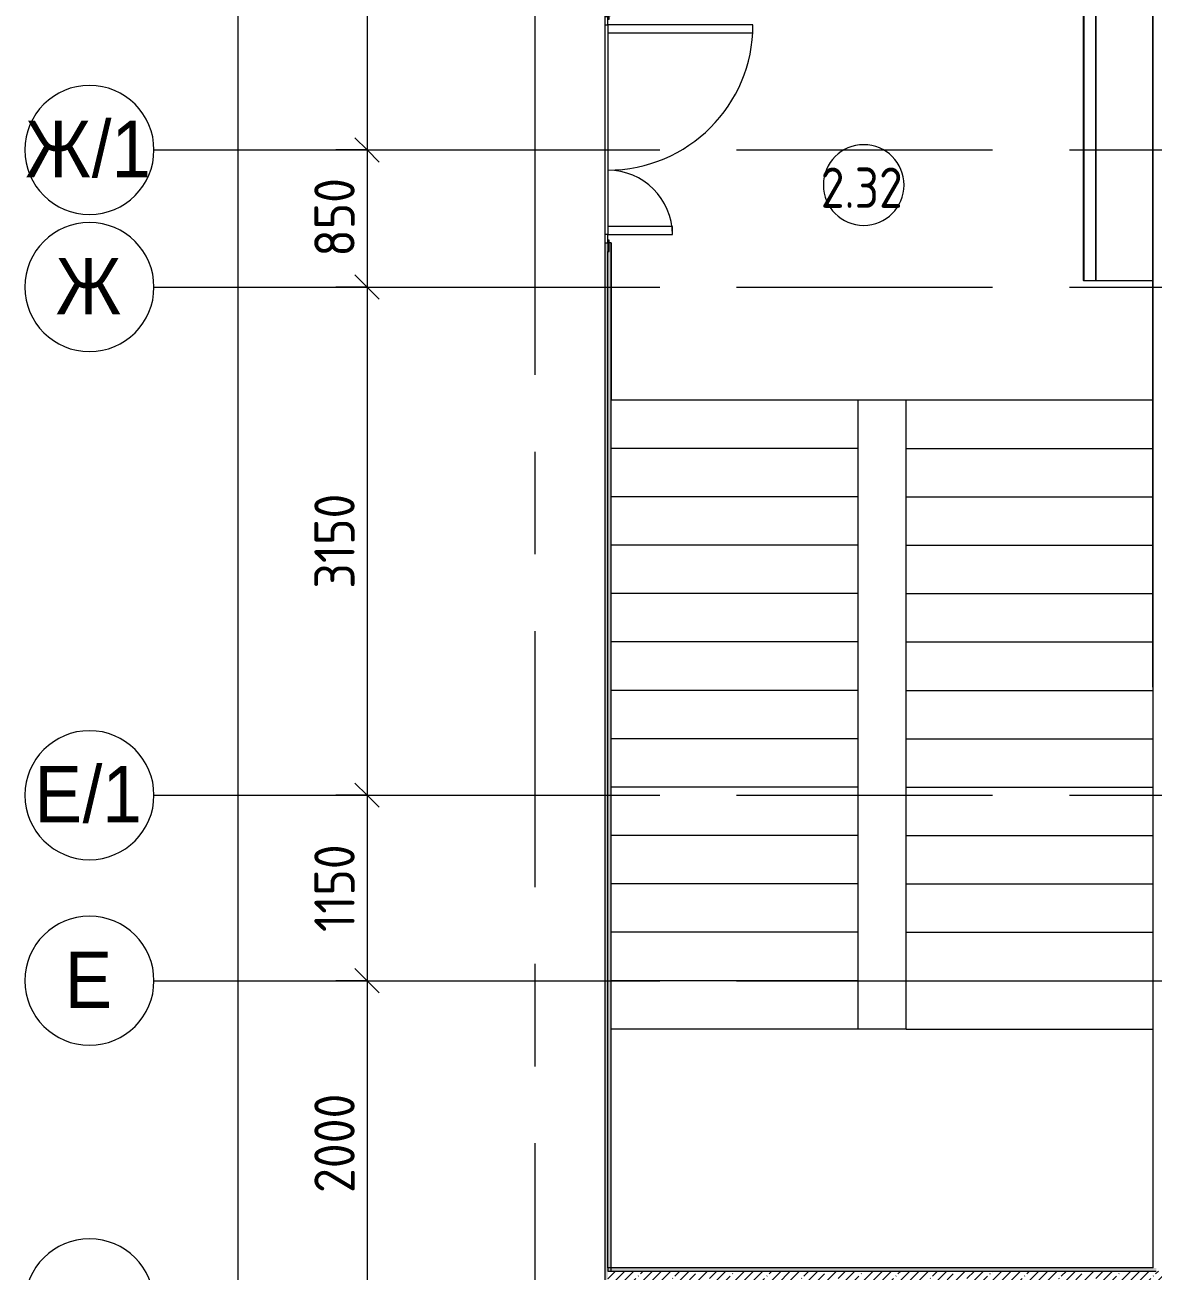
# Model space of a CAD drawing. Header units: millimetres. Extents: x 35147 to 231677, y -8553 to 29000.
# Drawn here: x 35147 to 42140, y 15200 to 22925 of the extents above; entities that cross this region are included whole.
import ezdxf

# ---------------------------------------------------------------- set-up
doc = ezdxf.new("R2010")
doc.units = ezdxf.units.MM
doc.linetypes.add('Осевая', pattern=[3175, 635, -476.25, 1587.5, -476.25])
for name, color, linetype, lineweight in [('A-ANNO-DIMS', 7, 'Continuous', 9), ('A-ANNO-DIMS-100', 7, 'Continuous', 9), ('A-AREA-IDEN', 7, 'Continuous', 9), ('A-DETL-GENF', 7, 'Continuous', 9), ('A-DOOR', 7, 'Continuous', 9), ('A-DOOR-1', 7, 'Continuous', 13), ('A-DOOR-FRAM', 7, 'Continuous', 13), ('A-WALL', 7, 'Continuous', 9), ('I-WALL', 7, 'Continuous', 9), ('S-STRS-1', 7, 'Continuous', 9), ('Оси', 7, 'Continuous', 9), ('Оси-1', 7, 'Continuous', 20), ('Оси-2', 7, 'Осевая', 9)]:
    doc.layers.add(name, color=color, linetype=linetype, lineweight=lineweight)
doc.layers.add('A-WALL-1', color=7, linetype='Continuous', lineweight=9, true_color=0x3c3c3c)
doc.layers.add('A-WALL-FNSH-1', color=7, linetype='Continuous', lineweight=9, true_color=0x3c3c3c)
doc.styles.add('Arial', font='arial.ttf', dxfattribs={"width": 0.9, "height": 350})
doc.styles.add('GOST Common_1', font='GOST_Common.ttf', dxfattribs={"width": 0.9, "height": 250})
doc.styles.add('ISOCPEUR', font='isocpeur.ttf', dxfattribs={"width": 0.9, "height": 250})
doc.dimstyles.new('ISO-2_5_0_9К_БОЛЬШОЙ', dxfattribs={"dimscale": 304.8, "dimtxt": 248.995294, "dimasz": 0.492126, "dimexe": 0.393701, "dimexo": 0.984252, "dimgap": 0, "dimtad": 1, "dimdec": 0, "dimrnd": 10, "dimzin": 0, "dimdsep": 46, "dimtxsty": 'ISOCPEUR', "dimblk1": 'OBLIQUE', "dimblk2": 'OBLIQUE', "dimsah": 1, "dimcen": 0.09, "dimdle": 0.393701, "dimazin": 0, "dimtfac": 1, "dimtdec": 4, "dimtix": 1, "dimtmove": 0, "dimatfit": 3, "dimfxl": 1, "dimtvp": 1, "dimtolj": 1, "dimtzin": 0, "dimarcsym": 2})
doc.dimstyles.new('ISO-2_5_0_9К_БОЛЬШОЙ_1', dxfattribs={"dimscale": 304.8, "dimtxt": 248.995294, "dimasz": 0.492126, "dimexe": 0.393701, "dimexo": 0.984252, "dimgap": 0, "dimtad": 1, "dimdec": 0, "dimrnd": 10, "dimzin": 0, "dimdsep": 46, "dimtxsty": 'ISOCPEUR', "dimblk1": 'OBLIQUE', "dimblk2": 'OBLIQUE', "dimsah": 1, "dimcen": 0.09, "dimdle": 0.393701, "dimazin": 0, "dimtfac": 1, "dimtdec": 4, "dimtix": 1, "dimtmove": 2, "dimatfit": 3, "dimfxl": 1, "dimtvp": 1, "dimtolj": 1, "dimtzin": 0, "dimarcsym": 2})
pattern_1 = [(45, (0, 0), (-57.02463, 57.02463), []), (45, (57.025, 0), (-57.02463, 57.02463), [100.806, -20.161, 3.353, -16.808])]
pattern_2 = [(0, (0, 0), (121.92, 30.48), [10.058, -81.382, 10.058, -81.382, -487.68]), (0, (0, 0), (121.92, 30.48), [-182.88, 10.058, -172.822, 10.058, -81.382, -213.36]), (0, (0, 0), (121.92, 30.48), [-457.2, 10.058, -50.902, 10.058, -142.342]), (120, (45.72, 15.24), (-87.356454, 90.345817), [10.058, -81.382, 10.058, -81.382, -487.68]), (120, (45.72, 15.24), (-87.356454, 90.345817), [-182.88, 10.058, -172.822, 10.058, -81.382, -213.36]), (120, (45.72, 15.24), (-87.356454, 90.345817), [-457.2, 10.058, -50.902, 10.058, -142.342]), (240, (60.96, 76.2), (-34.563546, -120.825817), [10.058, -81.382, 10.058, -81.382, -487.68]), (240, (60.96, 76.2), (-34.563546, -120.825817), [-182.88, 10.058, -172.822, 10.058, -81.382, -213.36]), (240, (60.96, 76.2), (-34.563546, -120.825817), [-457.2, 10.058, -50.902, 10.058, -142.342])]

# ---------------------------------------------------------------- blocks, each defined once
blk = doc.blocks.new('110_Дверь_СКБ_2Ст - Д-1 Лестничная клетка EIS60-24280000-План размещения напольных электротехнических лючков и розеток 2 этажа в осях 12-23')
at = {"layer": 'A-DOOR'}
for centre, radius, start, end in [((-637.5, 110), 900, 0, 90), ((662.5, 110), 400, 90, 180)]:
    blk.add_arc(centre, radius, start, end, dxfattribs=at)
at = {"layer": 'A-DOOR-1'}
for p, q in [((-637.5, 1010), (-637.5, 110)), ((-587.5, 1010), (-637.5, 1010)), ((-587.5, 110), (-587.5, 1010)), ((662.5, 510), (612.5, 510)), ((612.5, 510), (612.5, 110)), ((662.5, 110), (662.5, 510)), ((-637.5, 110), (-587.5, 110)), ((612.5, 110), (662.5, 110))]:
    blk.add_line(p, q, dxfattribs=at)
at = {"layer": 'A-DOOR-FRAM'}
for p, q in [((-672.5, 118), (-742.5, 118)), ((-742.5, 118), (-742.5, 110)), ((-742.5, 110), (-672.5, 110)), ((-637.5, 110), (-687.5, 110)), ((-687.5, 110), (-687.5, 92.7)), ((-672.5, 110), (-672.5, 118)), ((-637.5, 92.7), (-637.5, 110)), ((662.5, 110), (662.5, 92.7)), ((712.5, 110), (662.5, 110)), ((767.5, 118), (697.5, 118)), ((697.5, 118), (697.5, 110)), ((697.5, 110), (767.5, 110)), ((712.5, 92.7), (712.5, 110)), ((767.5, 110), (767.5, 118))]:
    blk.add_line(p, q, dxfattribs=at)
blk = doc.blocks.new('Зашивка приборов отопления28 - Зашивка приборов отопления-33322877-План размещения напольных электротехнических лючков и розеток 2 этажа в осях 12-23')
at = {"layer": 'A-WALL'}
for p, q in [((75381, 485.9), (73341, 485.9)), ((73341, 485.9), (73341, 410.9)), ((73341, 410.9), (73341, 55.9)), ((73341, 410.9), (75381, 410.9)), ((75381, 410.9), (73341.4, 410.9)), ((73341.4, 410.9), (73341.4, 55.9))]:
    blk.add_line(p, q, dxfattribs=at)
blk = doc.blocks.new('DET_L_Линия разрыва - М100-30654842-План размещения напольных электротехнических лючков и розеток 2 этажа в осях 12-23')
at = {"layer": 'A-DETL-GENF'}
blk.add_line((11739.9, 0), (0, 0), dxfattribs=at)
blk = doc.blocks.new('Ось сетки - D8-29747960-План размещения напольных электротехнических лючков и розеток 2 этажа в осях 12-23')
at = {"layer": 'Оси-1'}
for start, end in [(360, 180), (180, 360)]:
    blk.add_arc((0, 0), 4, start, end, dxfattribs=at)
blk = doc.blocks.new('DIMBLOCK1-План размещения напольных электротехнических лючков и розеток 2 этажа в осях 12-23')
at = {"layer": 'A-ANNO-DIMS-100'}
for p, q in [((37267.4, 27120), (37267.4, 22150)), ((37073.5, 27000), (37387.4, 27000)), ((37267.4, 27000), (37073.5, 27000)), ((37073.5, 22150), (37387.4, 22150)), ((37267.4, 22150), (37073.5, 22150))]:
    blk.add_line(p, q, dxfattribs=at)
at = {"layer": 'A-ANNO-DIMS-100', "lineweight": 20}
for p, q in [((37267.4, 27000), (37192.4, 27075)), ((37267.4, 27000), (37342.4, 26925)), ((37267.4, 22150), (37192.4, 22225)), ((37267.4, 22150), (37342.4, 22075))]:
    blk.add_line(p, q, dxfattribs=at)
at = {"layer": 'A-ANNO-DIMS-100', "color": 0, "insert": (36940.8, 24247), "char_height": 250, "width": 787.208, "attachment_point": 1, "rotation": 90, "line_spacing_factor": 1.149209, "style": 'ISOCPEUR'}
blk.add_mtext('4850', dxfattribs=at)
blk = doc.blocks.new('_Oblique')
at = {"color": 0, "linetype": 'ByBlock', "lineweight": -2}
blk.add_line((-0.5, -0.5), (0.5, 0.5), dxfattribs=at)
blk = doc.blocks.new('DIMBLOCK2-План размещения напольных электротехнических лючков и розеток 2 этажа в осях 12-23')
at = {"layer": 'A-ANNO-DIMS-100', "lineweight": 20}
for p, q in [((37267.4, 22150), (37192.4, 22225)), ((37267.4, 22150), (37342.4, 22075)), ((37267.4, 21300), (37192.4, 21375)), ((37267.4, 21300), (37342.4, 21225))]:
    blk.add_line(p, q, dxfattribs=at)
at = {"layer": 'A-ANNO-DIMS-100'}
for p, q in [((37073.5, 22150), (37387.4, 22150)), ((37267.4, 22150), (37073.5, 22150)), ((37267.4, 22150), (37267.4, 21300)), ((37073.5, 21300), (37387.4, 21300)), ((37267.4, 21300), (37073.5, 21300))]:
    blk.add_line(p, q, dxfattribs=at)
at = {"layer": 'A-ANNO-DIMS-100', "color": 0, "insert": (36940.8, 21488), "char_height": 250, "width": 568.858, "attachment_point": 1, "rotation": 90, "line_spacing_factor": 1.149209, "style": 'ISOCPEUR'}
blk.add_mtext('850', dxfattribs=at)
blk = doc.blocks.new('DIMBLOCK3-План размещения напольных электротехнических лючков и розеток 2 этажа в осях 12-23')
at = {"layer": 'A-ANNO-DIMS-100', "lineweight": 20}
for p, q in [((37267.4, 21300), (37192.4, 21375)), ((37267.4, 21300), (37342.4, 21225)), ((37267.4, 18150), (37192.4, 18225)), ((37267.4, 18150), (37342.4, 18075))]:
    blk.add_line(p, q, dxfattribs=at)
at = {"layer": 'A-ANNO-DIMS-100'}
for p, q in [((37073.5, 21300), (37387.4, 21300)), ((37267.4, 21300), (37073.5, 21300)), ((37267.4, 21300), (37267.4, 18150)), ((37073.5, 18150), (37387.4, 18150)), ((37267.4, 18150), (37073.5, 18150))]:
    blk.add_line(p, q, dxfattribs=at)
at = {"layer": 'A-ANNO-DIMS-100', "color": 0, "insert": (36940.8, 19430.5), "char_height": 250, "width": 706.764, "attachment_point": 1, "rotation": 90, "line_spacing_factor": 1.149209, "style": 'ISOCPEUR'}
blk.add_mtext('3150', dxfattribs=at)
blk = doc.blocks.new('DIMBLOCK4-План размещения напольных электротехнических лючков и розеток 2 этажа в осях 12-23')
at = {"layer": 'A-ANNO-DIMS-100', "lineweight": 20}
for p, q in [((37267.4, 18150), (37192.4, 18225)), ((37267.4, 18150), (37342.4, 18075)), ((37267.4, 17000), (37192.4, 17075)), ((37267.4, 17000), (37342.4, 16925))]:
    blk.add_line(p, q, dxfattribs=at)
at = {"layer": 'A-ANNO-DIMS-100'}
for p, q in [((37073.5, 18150), (37387.4, 18150)), ((37267.4, 18150), (37073.5, 18150)), ((37267.4, 18150), (37267.4, 17000)), ((37073.5, 17000), (37387.4, 17000)), ((37267.4, 17000), (37073.5, 17000))]:
    blk.add_line(p, q, dxfattribs=at)
at = {"layer": 'A-ANNO-DIMS-100', "color": 0, "insert": (36940.8, 17302.1), "char_height": 250, "width": 655.049, "attachment_point": 1, "rotation": 90, "line_spacing_factor": 1.149209, "style": 'ISOCPEUR'}
blk.add_mtext('1150', dxfattribs=at)
blk = doc.blocks.new('DIMBLOCK5-План размещения напольных электротехнических лючков и розеток 2 этажа в осях 12-23')
at = {"layer": 'A-ANNO-DIMS-100', "lineweight": 20}
for p, q in [((37267.4, 17000), (37192.4, 17075)), ((37267.4, 17000), (37342.4, 16925)), ((37267.4, 15000), (37192.4, 15075)), ((37267.4, 15000), (37342.4, 14925))]:
    blk.add_line(p, q, dxfattribs=at)
at = {"layer": 'A-ANNO-DIMS-100'}
for p, q in [((37073.5, 17000), (37387.4, 17000)), ((37267.4, 17000), (37073.5, 17000)), ((37267.4, 17000), (37267.4, 15000)), ((37073.5, 15000), (37387.4, 15000)), ((37267.4, 15000), (37073.5, 15000))]:
    blk.add_line(p, q, dxfattribs=at)
at = {"layer": 'A-ANNO-DIMS-100', "color": 0, "insert": (36940.8, 15684), "char_height": 250, "width": 758.478, "attachment_point": 1, "rotation": 90, "line_spacing_factor": 1.149209, "style": 'ISOCPEUR'}
blk.add_mtext('2000', dxfattribs=at)
blk = doc.blocks.new('DIMBLOCK13-План размещения напольных электротехнических лючков и розеток 2 этажа в осях 12-23')
at = {"layer": 'A-ANNO-DIMS-100'}
for p, q in [((36467.4, 27120), (36467.4, -120)), ((36273.5, 27000), (36587.4, 27000)), ((36467.4, 27000), (36273.5, 27000)), ((36273.5, 0), (36587.4, 0)), ((36467.4, 0), (36273.5, 0))]:
    blk.add_line(p, q, dxfattribs=at)
at = {"layer": 'A-ANNO-DIMS-100', "lineweight": 20}
for p, q in [((36467.4, 27000), (36392.4, 27075)), ((36467.4, 27000), (36542.4, 26925)), ((36467.4, 0), (36392.4, 75)), ((36467.4, 0), (36542.4, -75))]:
    blk.add_line(p, q, dxfattribs=at)
at = {"layer": 'A-ANNO-DIMS-100', "color": 0, "insert": (36140.8, 13572), "char_height": 250, "width": 948.097, "attachment_point": 1, "rotation": 90, "line_spacing_factor": 1.149209, "style": 'ISOCPEUR'}
blk.add_mtext('27000', dxfattribs=at)
blk = doc.blocks.new('Марка_Помещения - Номер-25198446-План размещения напольных электротехнических лючков и розеток 2 этажа в осях 12-23')
at = {"layer": 'A-AREA-IDEN'}
for start, end in [(360, 180), (180, 360)]:
    blk.add_arc((0, 0), 2.5, start, end, dxfattribs=at)

msp = doc.modelspace()

# ---------------------------------------------------------------- hatches: boundary and pattern name
at = {"layer": 'I-WALL'}
h = msp.add_hatch(dxfattribs=at)
h.set_pattern_fill('FP_17', color=256, style=0, pattern_type=2)
h.set_pattern_definition(pattern_1)
h.paths.add_polyline_path([(38742.7, 10450), (38760, 10450), (38760, 11768.5), (38540, 11658.5), (38540, 11561.2), (38742.7, 11459.9), (38742.7, 10468.1)])
h.paths.add_polyline_path([(38760, 12051.2), (38760, 12125), (38742.7, 12125), (38742.7, 12059.9), (38749.4, 12056.5)])
h.paths.add_polyline_path([(38760, 13525), (38760, 21575), (38742.7, 21575), (38742.7, 13525)])
h.paths.add_polyline_path([(38760, 22975), (38760, 23420.3), (38742.7, 23420.3), (38742.7, 22975)])
h = msp.add_hatch(dxfattribs=at)
h.set_pattern_fill('FP_58', color=256, style=0, pattern_type=2)
h.set_pattern_definition(pattern_2)
h.paths.add_polyline_path([(38760, 15200), (38780, 15200), (38780, 21575), (38768, 21575), (38768, 21520), (38760, 21520), (38760, 15220)])
h.paths.add_polyline_path([(38780, 22975), (38780, 23380), (38760, 23380), (38760, 23030), (38768, 23030), (38768, 22975)])
h = msp.add_hatch(dxfattribs=at)
h.set_pattern_fill('FP_58', color=256, style=0, pattern_type=2)
h.set_pattern_definition(pattern_2)
h.paths.add_polyline_path([(41187.7, 15200), (42160, 15200), (42160, 15220), (38760, 15220), (38760, 15200), (39731.9, 15200)])
h = msp.add_hatch(dxfattribs=at)
h.set_pattern_fill('FP_17', color=256, style=0, pattern_type=2)
h.set_pattern_definition(pattern_1)
h.paths.add_polyline_path([(42380, 14980), (42380, 15200), (38760, 15200), (38760, 14980), (42160, 14980)])

# ---------------------------------------------------------------- linework, layer by layer
at = {"layer": 'A-WALL'}
for p, q in [((42140, 15220), (42140, 23380)), ((38760, 15220), (38760, 21520))]:
    msp.add_line(p, q, dxfattribs=at)
at = {"layer": 'A-WALL-1'}
for p, q in [((38780, 21575), (38768, 21575)), ((38780, 15200), (38780, 21575)), ((42140, 15220), (38760, 15220)), ((38780, 15200), (42160, 15200))]:
    msp.add_line(p, q, dxfattribs=at)
at = {"layer": 'A-WALL-FNSH-1'}
for p, q in [((38781, 21575), (38780, 21575)), ((38781, 15220.5), (38781, 20600)), ((42139, 18820.4), (42139, 15220)), ((38780, 15220.5), (38781, 15220.5))]:
    msp.add_line(p, q, dxfattribs=at)
at = {"layer": 'I-WALL'}
for p, q in [((41709, 21340), (41709, 23369)), ((42139, 18820.4), (42139, 23379)), ((38781, 21575), (38781, 20600)), ((41710, 21340), (41709, 21340)), ((41709.5, 21340), (41709.5, 21339)), ((42129, 21339), (41709.5, 21339)), ((41785, 21340), (42129, 21340)), ((42129, 21340), (42129, 21339)), ((42140, 20820.4), (42139, 20820.4)), ((38781, 20607.5), (38780, 20607.5)), ((38780, 20600), (38781, 20600)), ((38760, 15220), (38760, 15200)), ((38760, 15200), (38780, 15200))]:
    msp.add_line(p, q, dxfattribs=at)
at = {"layer": 'S-STRS-1'}
for p, q in [((38760, 22875), (38760, 21675)), ((38780, 20600), (40610, 20600)), ((40310, 20600), (40310, 20300)), ((40610, 20600), (42140, 20600)), ((40610, 20300), (40610, 20600)), ((40610, 20600), (42140, 20600)), ((40310, 20300), (38780, 20300)), ((40310, 20300), (38780, 20300)), ((40310, 20300), (40310, 20000)), ((40610, 20000), (40610, 20300)), ((40610, 20300), (42140, 20300)), ((40610, 20300), (42140, 20300)), ((40310, 20000), (38780, 20000)), ((40310, 20000), (38780, 20000)), ((40310, 20000), (40310, 19700)), ((40610, 19700), (40610, 20000)), ((40610, 20000), (42140, 20000)), ((40610, 20000), (42140, 20000)), ((40310, 19700), (38780, 19700)), ((40310, 19700), (38780, 19700)), ((40310, 19700), (40310, 19400)), ((40610, 19400), (40610, 19700)), ((40610, 19700), (42140, 19700)), ((40610, 19700), (42140, 19700)), ((40310, 19400), (38780, 19400)), ((40310, 19400), (38780, 19400)), ((40310, 19400), (40310, 19100)), ((40610, 19100), (40610, 19400)), ((40610, 19400), (42140, 19400)), ((40610, 19400), (42140, 19400)), ((40310, 19100), (38780, 19100)), ((40310, 19100), (38780, 19100)), ((40310, 19100), (40310, 18800)), ((40610, 18800), (40610, 19100)), ((40610, 19100), (42140, 19100)), ((40610, 19100), (42140, 19100)), ((40310, 18800), (38780, 18800)), ((40310, 18800), (38780, 18800)), ((40310, 18800), (40310, 18500)), ((40610, 18500), (40610, 18800)), ((40610, 18800), (42140, 18800)), ((40610, 18800), (42140, 18800)), ((40310, 18500), (38780, 18500)), ((40310, 18500), (38780, 18500)), ((40310, 18500), (40310, 18200)), ((40610, 18200), (40610, 18500)), ((40610, 18500), (42140, 18500)), ((40610, 18500), (42140, 18500)), ((40310, 18200), (38780, 18200)), ((40310, 18200), (38780, 18200)), ((40310, 18200), (40310, 17900)), ((40610, 17900), (40610, 18200)), ((40610, 18200), (42140, 18200)), ((40610, 18200), (42140, 18200)), ((40310, 17900), (38780, 17900)), ((40310, 17900), (38780, 17900)), ((40310, 17900), (40310, 17600)), ((40610, 17600), (40610, 17900)), ((40610, 17900), (42140, 17900)), ((40610, 17900), (42140, 17900)), ((40310, 17600), (38780, 17600)), ((40310, 17600), (38780, 17600)), ((40310, 17600), (40310, 17300)), ((40610, 17300), (40610, 17600)), ((40610, 17600), (42140, 17600)), ((40610, 17600), (42140, 17600)), ((40310, 17300), (38780, 17300)), ((40310, 17300), (38780, 17300)), ((40310, 17300), (40310, 17000)), ((40610, 17000), (40610, 17300)), ((40610, 17300), (42140, 17300)), ((40610, 17300), (42140, 17300)), ((40310, 17000), (38780, 17000)), ((40310, 17000), (38780, 17000)), ((40310, 17000), (40310, 16700)), ((40610, 16700), (40610, 17000)), ((40610, 17000), (42140, 17000)), ((40610, 17000), (42140, 17000)), ((40310, 16700), (38780, 16700)), ((40310, 16700), (38780, 16700)), ((40610, 16700), (40310, 16700)), ((40610, 16700), (42140, 16700)), ((40610, 16700), (42140, 16700))]:
    msp.add_line(p, q, dxfattribs=at)
at = {"layer": 'Оси'}
for p, q in [((38310, 21277.7), (38310, 23777.7)), ((35946.8, 22150), (38446.8, 22150)), ((35946.8, 21300), (38446.8, 21300)), ((35946.8, 18150), (38446.8, 18150)), ((35946.8, 17000), (38446.8, 17000))]:
    msp.add_line(p, q, dxfattribs=at)
at = {"layer": 'Оси-2'}
for p, q in [((38446.8, 22150), (82200, 22150)), ((38310, 593.7), (38310, 21277.7)), ((38446.8, 21300), (82200, 21300)), ((38446.8, 18150), (82200, 18150)), ((38446.8, 17000), (82200, 17000))]:
    msp.add_line(p, q, dxfattribs=at)

# ---------------------------------------------------------------- block references
at = {"layer": 'A-AREA-IDEN', "xscale": 99.99999999999993, "yscale": 99.99999999999993, "zscale": 99.99999999999993}
msp.add_blockref('Марка_Помещения - Номер-25198446-План размещения напольных электротехнических лючков и розеток 2 этажа в осях 12-23', (40346.1, 21932.4), dxfattribs=at)
at = {"layer": 'A-DETL-GENF', "rotation": 270.0000000000003}
msp.add_blockref('DET_L_Линия разрыва - М100-30654842-План размещения напольных электротехнических лючков и розеток 2 этажа в осях 12-23', (38742.7, 23799.7), dxfattribs=at)
at = {"layer": 'A-DOOR', "rotation": 269.9999999999999}
msp.add_blockref('110_Дверь_СКБ_2Ст - Д-1 Лестничная клетка EIS60-24280000-План размещения напольных электротехнических лючков и розеток 2 этажа в осях 12-23', (38650, 22287.5), dxfattribs=at)
at = {"layer": 'A-WALL', "rotation": 89.9999999999998}
msp.add_blockref('Зашивка приборов отопления28 - Зашивка приборов отопления-33322877-План размещения напольных электротехнических лючков и розеток 2 этажа в осях 12-23', (42195.9, -52001), dxfattribs=at)
at = {"layer": 'Оси-1', "xscale": 99.99999999999993, "yscale": 99.99999999999993, "zscale": 99.99999999999993, "rotation": 269.9999999999994}
for p in [(35546.8, 22150), (35546.8, 21300), (35546.8, 18150), (35546.8, 17000), (35546.8, 15000)]:
    msp.add_blockref('Ось сетки - D8-29747960-План размещения напольных электротехнических лючков и розеток 2 этажа в осях 12-23', p, dxfattribs=at)

# ---------------------------------------------------------------- texts
at = {"layer": 'A-AREA-IDEN', "insert": (40080.3, 22040.9), "char_height": 250, "width": 663.797, "attachment_point": 1, "style": 'GOST Common_1'}
msp.add_mtext('2.32', dxfattribs=at)
at = {"layer": 'Оси', "char_height": 350, "attachment_point": 1, "style": 'Arial'}
for s, insert, width in [('\\fArial|b0|i0|c204|p34|;\\W.9;Ж', (35150.1, 22331), 497.848), ('/1', (35560.9, 22331), 454.557), ('\\fArial|b0|i0|c204|p34|;\\W.9;Ж', (35337.8, 21481), 497.848), ('\\fArial|b0|i0|c204|p34|;\\W.9;Е', (35206.8, 18331), 360.759), ('/1', (35504.5, 18331), 454.557), ('\\fArial|b0|i0|c204|p34|;\\W.9;Е', (35394, 17181), 360.759)]:
    msp.add_mtext(s, dxfattribs=dict(at, insert=insert, width=width))

# ---------------------------------------------------------------- dimensions: what is measured, and where the dimension line sits
at = {"layer": 'A-ANNO-DIMS'}
dim = msp.add_linear_dim(base=(36467.4, 0), p1=(36573.5, 27000), p2=(36573.5, 0), angle=90, dimstyle='ISO-2_5_0_9К_БОЛЬШОЙ_1', override={"dimpost": '<>', "dimfxl": 26999.999823}, dxfattribs=at)
dim.commit()
dim.dimension.update_dxf_attribs({"geometry": 'DIMBLOCK13-План размещения напольных электротехнических лючков и розеток 2 этажа в осях 12-23', "text_midpoint": (36307.5, 14046), "dimtype": 160, "text_rotation": 90})
for base, p1, p2, override, picture, middle in [((37267.4, 22150), (37373.5, 27000), (37373.5, 22150), {"dimpost": '<>', "dimfxl": 4849.999753}, 'DIMBLOCK1-План размещения напольных электротехнических лючков и розеток 2 этажа в осях 12-23', (37142.4, 24575)), ((37267.4, 21300), (37373.5, 22150), (37373.5, 21300), {"dimpost": '<>', "dimfxl": 850}, 'DIMBLOCK2-План размещения напольных электротехнических лючков и розеток 2 этажа в осях 12-23', (37142.4, 21725)), ((37267.4, 18150), (37373.5, 21300), (37373.5, 18150), {"dimpost": '<>', "dimfxl": 3150}, 'DIMBLOCK3-План размещения напольных электротехнических лючков и розеток 2 этажа в осях 12-23', (37142.4, 19725)), ((37267.4, 17000), (37373.5, 18150), (37373.5, 17000), {"dimpost": '<>', "dimfxl": 1150}, 'DIMBLOCK4-План размещения напольных электротехнических лючков и розеток 2 этажа в осях 12-23', (37142.4, 17575)), ((37267.4, 15000), (37373.5, 17000), (37373.5, 15000), {"dimpost": '<>', "dimfxl": 2000.000075}, 'DIMBLOCK5-План размещения напольных электротехнических лючков и розеток 2 этажа в осях 12-23', (37142.4, 16000))]:
    dim = msp.add_linear_dim(base=base, p1=p1, p2=p2, angle=90, dimstyle='ISO-2_5_0_9К_БОЛЬШОЙ', override=override, dxfattribs=at)
    dim.commit()
    dim.dimension.update_dxf_attribs({"geometry": picture, "text_midpoint": middle})

doc.saveas('drawing.dxf')
